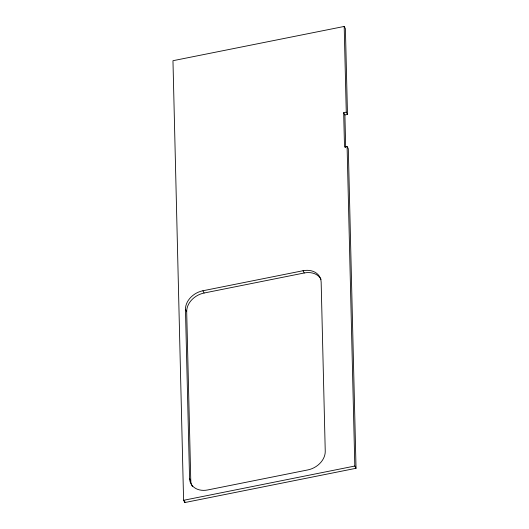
<?xml version="1.0" encoding="UTF-8"?>
<svg xmlns="http://www.w3.org/2000/svg" width="529" height="529" viewBox="0 0 529 529"><rect width="100%" height="100%" fill="white"/><g stroke="black" fill="none" stroke-linecap="round" stroke-linejoin="round"><path stroke-width="0.79" d="M347.48 114.416L345.411 28.698L344.187 26.45L172.963 60.709L183.589 500.302L184.813 502.55L356.037 468.291L348.313 148.761L347.09 146.513L344.511 147.029L343.678 112.69L346.264 112.168L347.48 114.416L344.901 114.938L343.678 112.69M202.871 290.771L303.024 270.729A18.634 14.481 -28.5 0 1 321.156 282.288L325.242 451.25A18.634 14.481 -28.5 0 1 307.838 469.917L207.685 489.96A18.634 14.481 -28.5 0 1 189.554 478.401L185.467 309.439A18.634 14.481 -28.5 0 1 202.871 290.771L204.095 293.02A18.634 14.481 -28.5 0 0 186.691 311.687L190.771 480.649A18.634 14.481 -28.5 0 0 192.457 486.495M204.095 293.02L304.241 272.977A18.634 14.481 -28.5 0 1 321.07 279.358M183.589 500.302L354.814 466.042L356.037 468.291M303.024 270.729L304.241 272.977M185.467 309.439L186.691 311.687M189.554 478.401L190.771 480.649M344.187 26.45L346.264 112.168M347.09 146.513L354.814 466.042M344.901 114.938L345.688 147.644M184.766 500.897L184.813 502.55"/></g></svg>
